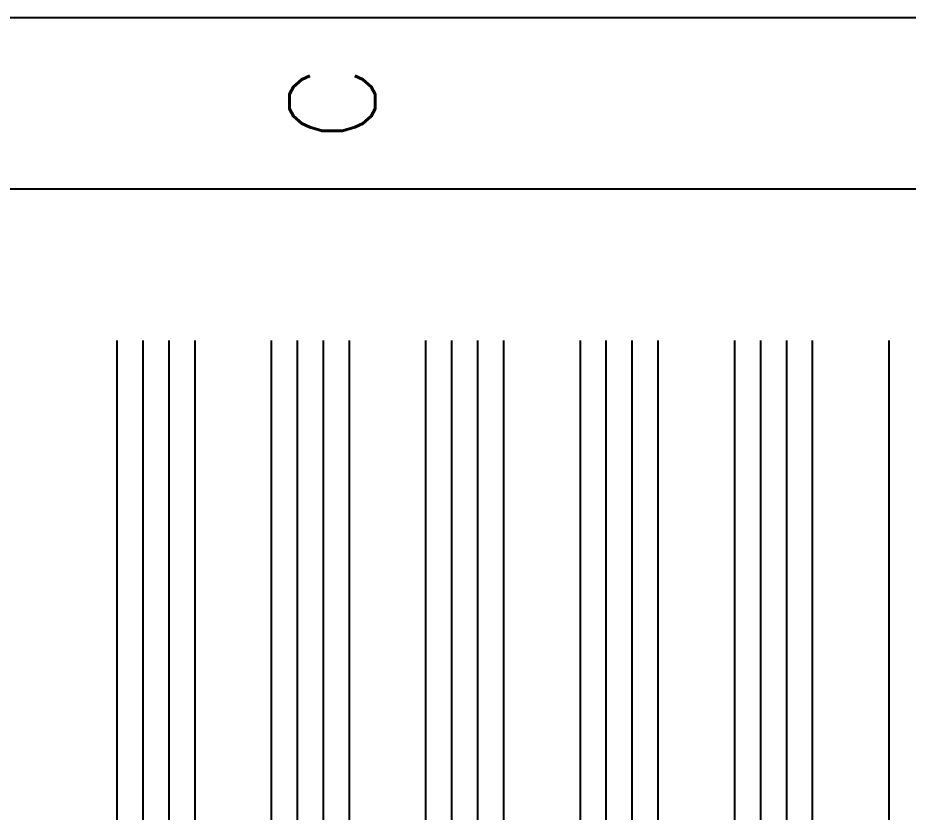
# Model space of a CAD drawing. Extents: x -25 to 1235, y -506 to 1148.
# Drawn here: x 385.2 to 589.8, y 965.2 to 1147.8 of the extents above; entities that cross this region are included whole.
import ezdxf
from ezdxf.enums import TextEntityAlignment as Align

# ---------------------------------------------------------------- set-up
doc = ezdxf.new("R2010")
doc.units = 0
doc.header["$MEASUREMENT"] = 0
for name, color, linetype in [('RED_12AWG', 1, 'Continuous'), ('Title Block', 7, 'Continuous'), ('Viewport', 7, 'Continuous')]:
    doc.layers.add(name, color=color, linetype=linetype)
doc.styles.add('Roman', font='romans')

# ---------------------------------------------------------------- blocks, each defined once
blk = doc.blocks.new('ANSI_border_C')
at = {"layer": 'Title Block'}
for p, q in [((21, 0), (21, 16)), ((20.5, 0.75), (20.5, 15.25))]:
    blk.add_line(p, q, dxfattribs=at)
at = {"layer": 'Title Block', "style": 'Roman'}
blk.add_text('C', height=0.25, dxfattribs=at).set_placement((20.75, 9.875), align=Align.MIDDLE_CENTER)
blk = doc.blocks.new('JIC_border_C')
at = {"xscale": 78.77001811510775, "yscale": 78.77001811510775, "zscale": 78.77001811510775, "rotation": 90}
blk.add_blockref('ANSI_border_C', (1235.32, -506.34), dxfattribs=at)

msp = doc.modelspace()

# ---------------------------------------------------------------- linework, layer by layer
at = {"layer": 'RED_12AWG'}
for p, q in [((408.04, 833.05), (408.04, 1073.67)), ((414, 833.05), (414, 1073.67)), ((419.97, 833.05), (419.97, 1073.67)), ((425.94, 833.05), (425.94, 1073.67)), ((443.52, 833.05), (443.52, 1073.67)), ((449.49, 833.05), (449.49, 1073.67)), ((455.45, 833.05), (455.45, 1073.67)), ((461.42, 833.05), (461.42, 1073.67)), ((479, 833.05), (479, 1073.67)), ((484.97, 833.05), (484.97, 1073.67)), ((490.93, 833.05), (490.93, 1073.67)), ((496.9, 833.05), (496.9, 1073.67)), ((514.48, 833.05), (514.48, 1073.67)), ((520.45, 833.05), (520.45, 1073.67)), ((526.41, 833.05), (526.41, 1073.67)), ((532.38, 833.05), (532.38, 1073.67)), ((549.96, 833.05), (549.96, 1073.67)), ((555.93, 833.12), (555.93, 1073.67)), ((561.9, 833.05), (561.9, 1073.67)), ((567.86, 833.12), (567.86, 1073.67)), ((585.44, 833.12), (585.44, 1073.67))]:
    msp.add_line(p, q, dxfattribs=at)

# ---------------------------------------------------------------- block references
at = {"layer": 'Viewport'}
msp.add_blockref('JIC_border_C', (0, 0), dxfattribs=at)

doc.saveas('drawing.dxf')
